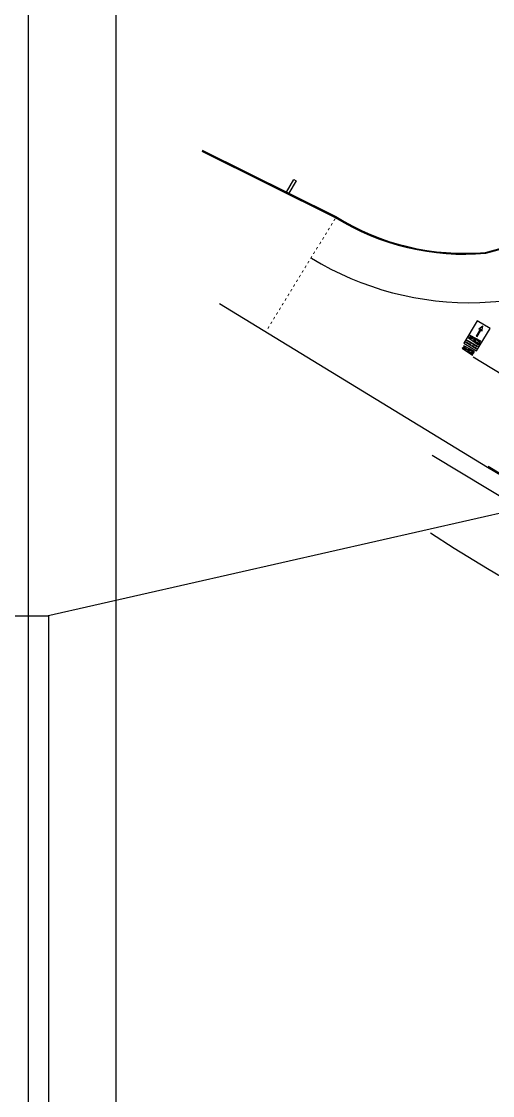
# Model space of a CAD drawing. Header units: millimetres. Extents: x 1358 to 1865, y 706 to 1003.
# Drawn here: x 1445 to 1482.8, y 830.9 to 917.2 of the extents above; entities that cross this region are included whole.
import ezdxf

# ---------------------------------------------------------------- set-up
doc = ezdxf.new("R2010")
doc.units = ezdxf.units.MM
doc.layers.add('建築', color=7, linetype='Continuous')

msp = doc.modelspace()

# ---------------------------------------------------------------- hatches: boundary and pattern name
at = {"layer": '建築', "ltscale": 1000}
h = msp.add_hatch(color=256, dxfattribs=at)
h.paths.add_polyline_path([(1470.162, 901.335), (1470.131, 901.354), (1470.016, 901.166), (1470.048, 901.147)])
h.paths.add_polyline_path([(1470.193, 901.316), (1470.162, 901.335), (1470.048, 901.147), (1470.079, 901.128)])
h = msp.add_hatch(color=256, dxfattribs=at)
h.paths.add_polyline_path([(1469.704, 900.584), (1469.673, 900.603), (1469.559, 900.416), (1469.59, 900.397)])
h.paths.add_polyline_path([(1469.736, 900.565), (1469.704, 900.584), (1469.59, 900.397), (1469.621, 900.378)])
h = msp.add_hatch(color=256, dxfattribs=at)
h.paths.add_polyline_path([(1469.933, 900.96), (1469.902, 900.979), (1469.788, 900.791), (1469.819, 900.772)])
h.paths.add_polyline_path([(1469.965, 900.94), (1469.933, 900.96), (1469.819, 900.772), (1469.85, 900.753)])
h = msp.add_hatch(color=256, dxfattribs=at)
h.paths.add_polyline_path([(1469.018, 899.459), (1468.987, 899.478), (1468.872, 899.29), (1468.904, 899.271)])
h.paths.add_polyline_path([(1469.049, 899.44), (1469.018, 899.459), (1468.904, 899.271), (1468.935, 899.252)])
h = msp.add_hatch(color=256, dxfattribs=at)
h.paths.add_polyline_path([(1469.247, 899.834), (1469.216, 899.853), (1469.101, 899.665), (1469.132, 899.646)])
h.paths.add_polyline_path([(1469.278, 899.815), (1469.247, 899.834), (1469.132, 899.646), (1469.164, 899.627)])
h = msp.add_hatch(color=256, dxfattribs=at)
h.paths.add_polyline_path([(1469.476, 900.209), (1469.444, 900.228), (1469.33, 900.041), (1469.361, 900.021)])
h.paths.add_polyline_path([(1469.507, 900.19), (1469.476, 900.209), (1469.361, 900.021), (1469.393, 900.002)])
h = msp.add_hatch(color=256, dxfattribs=at)
h.paths.add_polyline_path([(1468.519, 898.673), (1468.488, 898.692), (1468.373, 898.504), (1468.405, 898.485)])
h.paths.add_polyline_path([(1468.55, 898.654), (1468.519, 898.673), (1468.405, 898.485), (1468.436, 898.466)])
h = msp.add_hatch(color=256, dxfattribs=at)
h.paths.add_polyline_path([(1468.748, 899.048), (1468.716, 899.067), (1468.602, 898.879), (1468.633, 898.86)])
h.paths.add_polyline_path([(1468.779, 899.029), (1468.748, 899.048), (1468.633, 898.86), (1468.665, 898.841)])
h = msp.add_hatch(color=256, dxfattribs=at)
h.paths.add_polyline_path([(1468.061, 897.922), (1468.03, 897.941), (1467.916, 897.754), (1467.947, 897.735)])
h.paths.add_polyline_path([(1468.093, 897.903), (1468.061, 897.922), (1467.947, 897.735), (1467.978, 897.716)])
h = msp.add_hatch(color=256, dxfattribs=at)
h.paths.add_polyline_path([(1468.29, 898.298), (1468.259, 898.317), (1468.144, 898.129), (1468.176, 898.11)])
h.paths.add_polyline_path([(1468.321, 898.278), (1468.29, 898.298), (1468.176, 898.11), (1468.207, 898.091)])
h = msp.add_hatch(color=256, dxfattribs=at)
h.paths.add_polyline_path([(1467.604, 897.172), (1467.572, 897.191), (1467.458, 897.003), (1467.489, 896.984)])
h.paths.add_polyline_path([(1467.635, 897.153), (1467.604, 897.172), (1467.489, 896.984), (1467.521, 896.965)])
h = msp.add_hatch(color=256, dxfattribs=at)
h.paths.add_polyline_path([(1467.833, 897.547), (1467.801, 897.566), (1467.687, 897.379), (1467.718, 897.359)])
h.paths.add_polyline_path([(1467.864, 897.528), (1467.833, 897.547), (1467.718, 897.359), (1467.749, 897.34)])
h = msp.add_hatch(color=256, dxfattribs=at)
h.paths.add_polyline_path([(1466.917, 896.046), (1466.886, 896.065), (1466.772, 895.878), (1466.803, 895.859)])
h.paths.add_polyline_path([(1466.949, 896.027), (1466.917, 896.046), (1466.803, 895.859), (1466.834, 895.84)])
h = msp.add_hatch(color=256, dxfattribs=at)
h.paths.add_polyline_path([(1467.146, 896.421), (1467.115, 896.44), (1467, 896.253), (1467.032, 896.234)])
h.paths.add_polyline_path([(1467.177, 896.402), (1467.146, 896.421), (1467.032, 896.234), (1467.063, 896.215)])
h = msp.add_hatch(color=256, dxfattribs=at)
h.paths.add_polyline_path([(1467.375, 896.797), (1467.344, 896.816), (1467.229, 896.628), (1467.261, 896.609)])
h.paths.add_polyline_path([(1467.406, 896.778), (1467.375, 896.797), (1467.261, 896.609), (1467.292, 896.59)])
h = msp.add_hatch(color=256, dxfattribs=at)
h.paths.add_polyline_path([(1466.46, 895.296), (1466.428, 895.315), (1466.314, 895.127), (1466.345, 895.108)])
h.paths.add_polyline_path([(1466.491, 895.277), (1466.46, 895.296), (1466.345, 895.108), (1466.377, 895.089)])
h = msp.add_hatch(color=256, dxfattribs=at)
h.paths.add_polyline_path([(1466.689, 895.671), (1466.657, 895.69), (1466.543, 895.502), (1466.574, 895.483)])
h.paths.add_polyline_path([(1466.72, 895.652), (1466.689, 895.671), (1466.574, 895.483), (1466.605, 895.464)])
h = msp.add_hatch(color=256, dxfattribs=at)
h.paths.add_polyline_path([(1465.999, 894.548), (1465.967, 894.567), (1465.853, 894.38), (1465.884, 894.361)])
h.paths.add_polyline_path([(1466.03, 894.529), (1465.999, 894.548), (1465.884, 894.361), (1465.916, 894.342)])
h = msp.add_hatch(color=256, dxfattribs=at)
h.paths.add_polyline_path([(1466.002, 894.545), (1465.971, 894.564), (1465.856, 894.377), (1465.888, 894.358)])
h.paths.add_polyline_path([(1466.033, 894.526), (1466.002, 894.545), (1465.888, 894.358), (1465.919, 894.339)])
h = msp.add_hatch(color=256, dxfattribs=at)
h.paths.add_polyline_path([(1466.231, 894.921), (1466.2, 894.94), (1466.085, 894.752), (1466.117, 894.733)])
h.paths.add_polyline_path([(1466.262, 894.901), (1466.231, 894.921), (1466.117, 894.733), (1466.148, 894.714)])
h = msp.add_hatch(color=256, dxfattribs=at)
h.paths.add_polyline_path([(1465.312, 893.423), (1465.281, 893.442), (1465.167, 893.254), (1465.198, 893.235)])
h.paths.add_polyline_path([(1465.344, 893.403), (1465.312, 893.423), (1465.198, 893.235), (1465.229, 893.216)])
h = msp.add_hatch(color=256, dxfattribs=at)
h.paths.add_polyline_path([(1465.541, 893.798), (1465.51, 893.817), (1465.395, 893.629), (1465.427, 893.61)])
h.paths.add_polyline_path([(1465.572, 893.779), (1465.541, 893.798), (1465.427, 893.61), (1465.458, 893.591)])
h = msp.add_hatch(color=256, dxfattribs=at)
h.paths.add_polyline_path([(1465.77, 894.173), (1465.739, 894.192), (1465.624, 894.004), (1465.655, 893.985)])
h.paths.add_polyline_path([(1465.801, 894.154), (1465.77, 894.173), (1465.655, 893.985), (1465.687, 893.966)])
h = msp.add_hatch(color=256, dxfattribs=at)
h.paths.add_polyline_path([(1464.855, 892.672), (1464.823, 892.691), (1464.709, 892.504), (1464.74, 892.484)])
h.paths.add_polyline_path([(1464.886, 892.653), (1464.855, 892.672), (1464.74, 892.484), (1464.772, 892.465)])
h = msp.add_hatch(color=256, dxfattribs=at)
h.paths.add_polyline_path([(1465.083, 893.047), (1465.052, 893.066), (1464.938, 892.879), (1464.969, 892.86)])
h.paths.add_polyline_path([(1465.115, 893.028), (1465.083, 893.047), (1464.969, 892.86), (1465, 892.841)])

# ---------------------------------------------------------------- linework, layer by layer
at = {"color": 5, "linetype": 'ByBlock'}
msp.add_line((1511.457, 883.992), (1446.981, 869.384), dxfattribs=at)
for points in [[(1445.48, 706.418), (1865.091, 706.418), (1865.091, 1003.113), (1445.48, 1003.113)], [(1452.545, 713.482), (1858.027, 713.482), (1858.027, 996.048), (1452.545, 996.048)]]:
    msp.add_lwpolyline(points, close=True)
msp.add_lwpolyline([(1447.138, 869.384), (1357.99, 869.384), (1357.99, 778.906), (1447.138, 778.906)], close=True, dxfattribs=at)
at = {"layer": '建築', "ltscale": 1000}
for p, q in [((1459.431, 906.751, -0.309), (1470.169, 901.426, -0.309)), ((1459.463, 906.817, -0.309), (1470.202, 901.492, -0.309)), ((1466.234, 903.459, -0.309), (1466.846, 904.481, -0.309)), ((1467.032, 904.365, -0.309), (1466.431, 903.362, -0.309)), ((1466.846, 904.481, -0.309), (1467.032, 904.365, -0.309)), ((1482.234, 898.615, -0.309), (1487.995, 900.166, -0.309)), ((1482.253, 898.545, -0.309), (1488.014, 900.095, -0.309)), ((1460.875, 894.51, -0.309), (1482.401, 881.357, -0.309)), ((1481.77, 894.586, -0.309), (1488.841, 895.039, -0.309)), ((1481.572, 893.124, -0.309), (1480.485, 891.332, -0.309)), ((1482.622, 892.489, -0.309), (1481.572, 893.124, -0.309)), ((1482.027, 892.692, -0.309), (1481.707, 892.44, -0.309)), ((1481.952, 892.29, -0.309), (1482.027, 892.692, -0.309)), ((1480.912, 891.796, -0.309), (1480.882, 891.745, -0.309)), ((1480.882, 891.745, -0.309), (1481.686, 891.189, -0.309)), ((1481.461, 891.527, -0.309), (1480.912, 891.796, -0.309)), ((1481.001, 891.948, -0.309), (1480.976, 891.906, -0.309)), ((1480.976, 891.906, -0.309), (1481.461, 891.527, -0.309)), ((1481.865, 891.476, -0.309), (1481.001, 891.948, -0.309)), ((1481.795, 891.363, -0.309), (1481.365, 891.681, -0.309)), ((1481.365, 891.681, -0.309), (1481.837, 891.431, -0.309)), ((1481.848, 892.461, -0.309), (1481.492, 891.879, -0.309)), ((1481.492, 891.879, -0.309), (1481.558, 891.847, -0.309)), ((1481.519, 890.691, -0.309), (1482.622, 892.489, -0.309)), ((1481.558, 891.847, -0.309), (1481.91, 892.435, -0.309)), ((1481.707, 892.44, -0.309), (1481.848, 892.461, -0.309)), ((1481.91, 892.435, -0.309), (1481.952, 892.29, -0.309)), ((1480.403, 890.957, -0.309), (1480.373, 890.905, -0.309)), ((1480.373, 890.905, -0.309), (1481.187, 890.354, -0.309)), ((1480.96, 890.685, -0.309), (1480.403, 890.957, -0.309)), ((1480.491, 891.115, -0.309), (1480.461, 891.059, -0.309)), ((1480.461, 891.059, -0.309), (1480.96, 890.685, -0.309)), ((1480.485, 891.332, -0.309), (1481.519, 890.691, -0.309)), ((1481.354, 890.647, -0.309), (1480.491, 891.115, -0.309)), ((1480.66, 891.365, -0.309), (1480.69, 891.416, -0.309)), ((1481.48, 890.858, -0.309), (1480.66, 891.365, -0.309)), ((1480.69, 891.416, -0.309), (1481.04, 891.2, -0.309)), ((1480.752, 891.519, -0.309), (1480.776, 891.56, -0.309)), ((1481.109, 891.306, -0.309), (1480.752, 891.519, -0.309)), ((1480.776, 891.56, -0.309), (1481.604, 891.067, -0.309)), ((1481.289, 890.534, -0.309), (1480.858, 890.849, -0.309)), ((1480.858, 890.849, -0.309), (1481.327, 890.601, -0.309)), ((1481.04, 891.2, -0.309), (1481.109, 891.306, -0.309)), ((1481.259, 891.217, -0.309), (1481.183, 891.111, -0.309)), ((1481.183, 891.111, -0.309), (1481.51, 890.909, -0.309)), ((1481.58, 891.026, -0.309), (1481.259, 891.217, -0.309)), ((1481.72, 891.244, -0.309), (1481.282, 891.54, -0.309)), ((1481.282, 891.54, -0.309), (1481.758, 891.304, -0.309)), ((1481.51, 890.909, -0.309), (1481.48, 890.858, -0.309)), ((1481.604, 891.067, -0.309), (1481.58, 891.026, -0.309)), ((1481.604, 891.067, -0.309), (1481.604, 891.067, -0.309)), ((1481.686, 891.189, -0.309), (1481.72, 891.244, -0.309)), ((1481.758, 891.304, -0.309), (1481.795, 891.363, -0.309)), ((1481.837, 891.431, -0.309), (1481.865, 891.476, -0.309)), ((1481.215, 890.41, -0.309), (1480.789, 890.699, -0.309)), ((1480.789, 890.699, -0.309), (1481.254, 890.478, -0.309)), ((1481.187, 890.354, -0.309), (1481.215, 890.41, -0.309)), ((1481.251, 890.22, -0.309), (1484.376, 888.314, -0.309)), ((1481.254, 890.478, -0.309), (1481.289, 890.534, -0.309)), ((1481.327, 890.601, -0.309), (1481.354, 890.647, -0.309)), ((1482.401, 881.357, -0.309), (1485.11, 879.726, -0.309)), ((1482.44, 881.423, -0.309), (1485.36, 879.664, -0.309)), ((1477.827, 876.066, -0.309), (1479.712, 874.836, -0.309)), ((1479.712, 874.836, -0.309), (1482.396, 873.209, -0.309)), ((1482.396, 873.209, -0.309), (1486.965, 870.474, -0.309))]:
    msp.add_line(p, q, dxfattribs=at)
at = {"layer": '建築'}
msp.add_line((1477.942, 882.312, -0.309), (1495.572, 871.687, -0.309), dxfattribs=at)
at = {"layer": '建築', "ltscale": 1000}
for centre, radius, start, end in [((1480.53, 918.089, -0.309), 19.622, 238.1083, 275.00289), ((1480.53, 918.089, -0.309), 19.548, 238.1083, 275.00289), ((1480.969, 918.988, -0.309), 24.416, 238.62473, 271.88078)]:
    msp.add_arc(centre, radius, start, end, dxfattribs=at)

doc.saveas('drawing.dxf')
